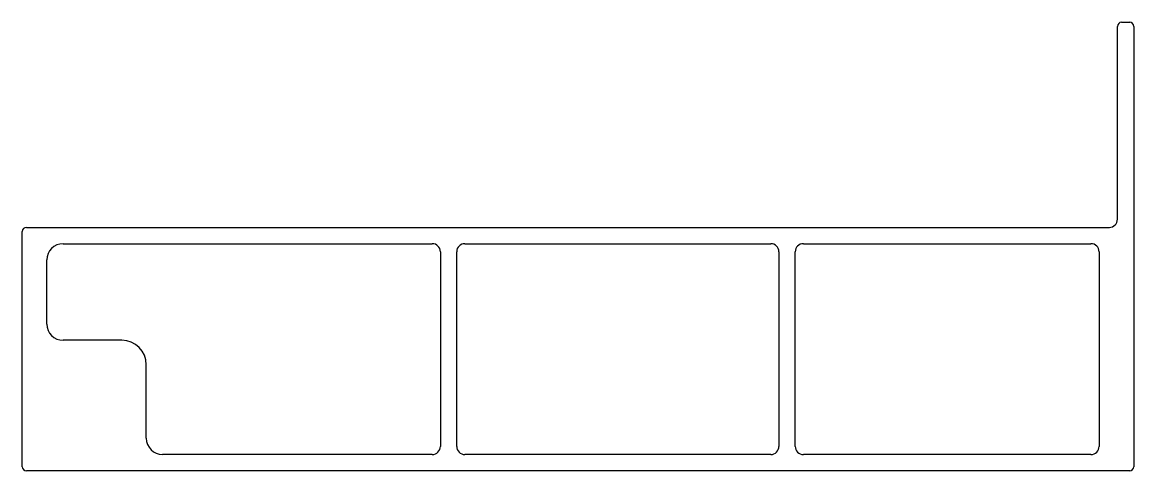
# Model space of a CAD drawing. Extents: x 5 to 141, y 6 to 61.
import ezdxf

# ---------------------------------------------------------------- set-up
doc = ezdxf.new("R2010")
doc.units = 0
doc.layers.get('0').update_dxf_attribs({"linetype": 'CONTINUOUS'})

msp = doc.modelspace()

# ---------------------------------------------------------------- linework, layer by layer
for p, q in [((139.26, 36.85), (139.26, 60.5)), ((139.76, 61), (140.76, 61)), ((141.26, 60.5), (141.26, 6.5)), ((5.51, 35.85), (138.26, 35.85)), ((5.01, 6.5), (5.01, 35.35)), ((10.01, 33.85), (55.26, 33.85)), ((56.26, 32.85), (56.26, 9)), ((58.26, 9), (58.26, 32.85)), ((59.26, 33.85), (96.76, 33.85)), ((97.76, 32.85), (97.76, 9)), ((99.76, 9), (99.76, 32.85)), ((100.76, 33.85), (136.01, 33.85)), ((137.01, 32.85), (137.01, 9)), ((8.01, 24), (8.01, 31.85)), ((17.21, 22), (10.01, 22)), ((20.21, 10), (20.21, 19)), ((55.26, 8), (22.21, 8)), ((96.76, 8), (59.26, 8)), ((136.01, 8), (100.76, 8)), ((140.76, 6), (5.51, 6))]:
    msp.add_line(p, q)
for centre, radius, start, end in [((139.76, 60.5), 0.5, 90, 180), ((140.76, 60.5), 0.5, 0, 90), ((138.26, 36.85), 1, 270, 0), ((5.51, 35.35), 0.5, 90, 180), ((10.01, 31.85), 2, 90, 180), ((55.26, 32.85), 1, 360, 90), ((59.26, 32.85), 1, 90, 180), ((96.76, 32.85), 1, 360, 90), ((100.76, 32.85), 1, 90, 180), ((136.01, 32.85), 1, 360, 90), ((10.01, 24), 2, 180, 270), ((17.21, 19), 3, 0, 90), ((22.21, 10), 2, 180, 270), ((55.26, 9), 1, 270, 360), ((59.26, 9), 1, 180, 270), ((96.76, 9), 1, 270, 360), ((100.76, 9), 1, 180, 270), ((136.01, 9), 1, 270, 360), ((5.51, 6.5), 0.5, 180, 270), ((140.76, 6.5), 0.5, 270, 0)]:
    msp.add_arc(centre, radius, start, end)

doc.saveas('drawing.dxf')
